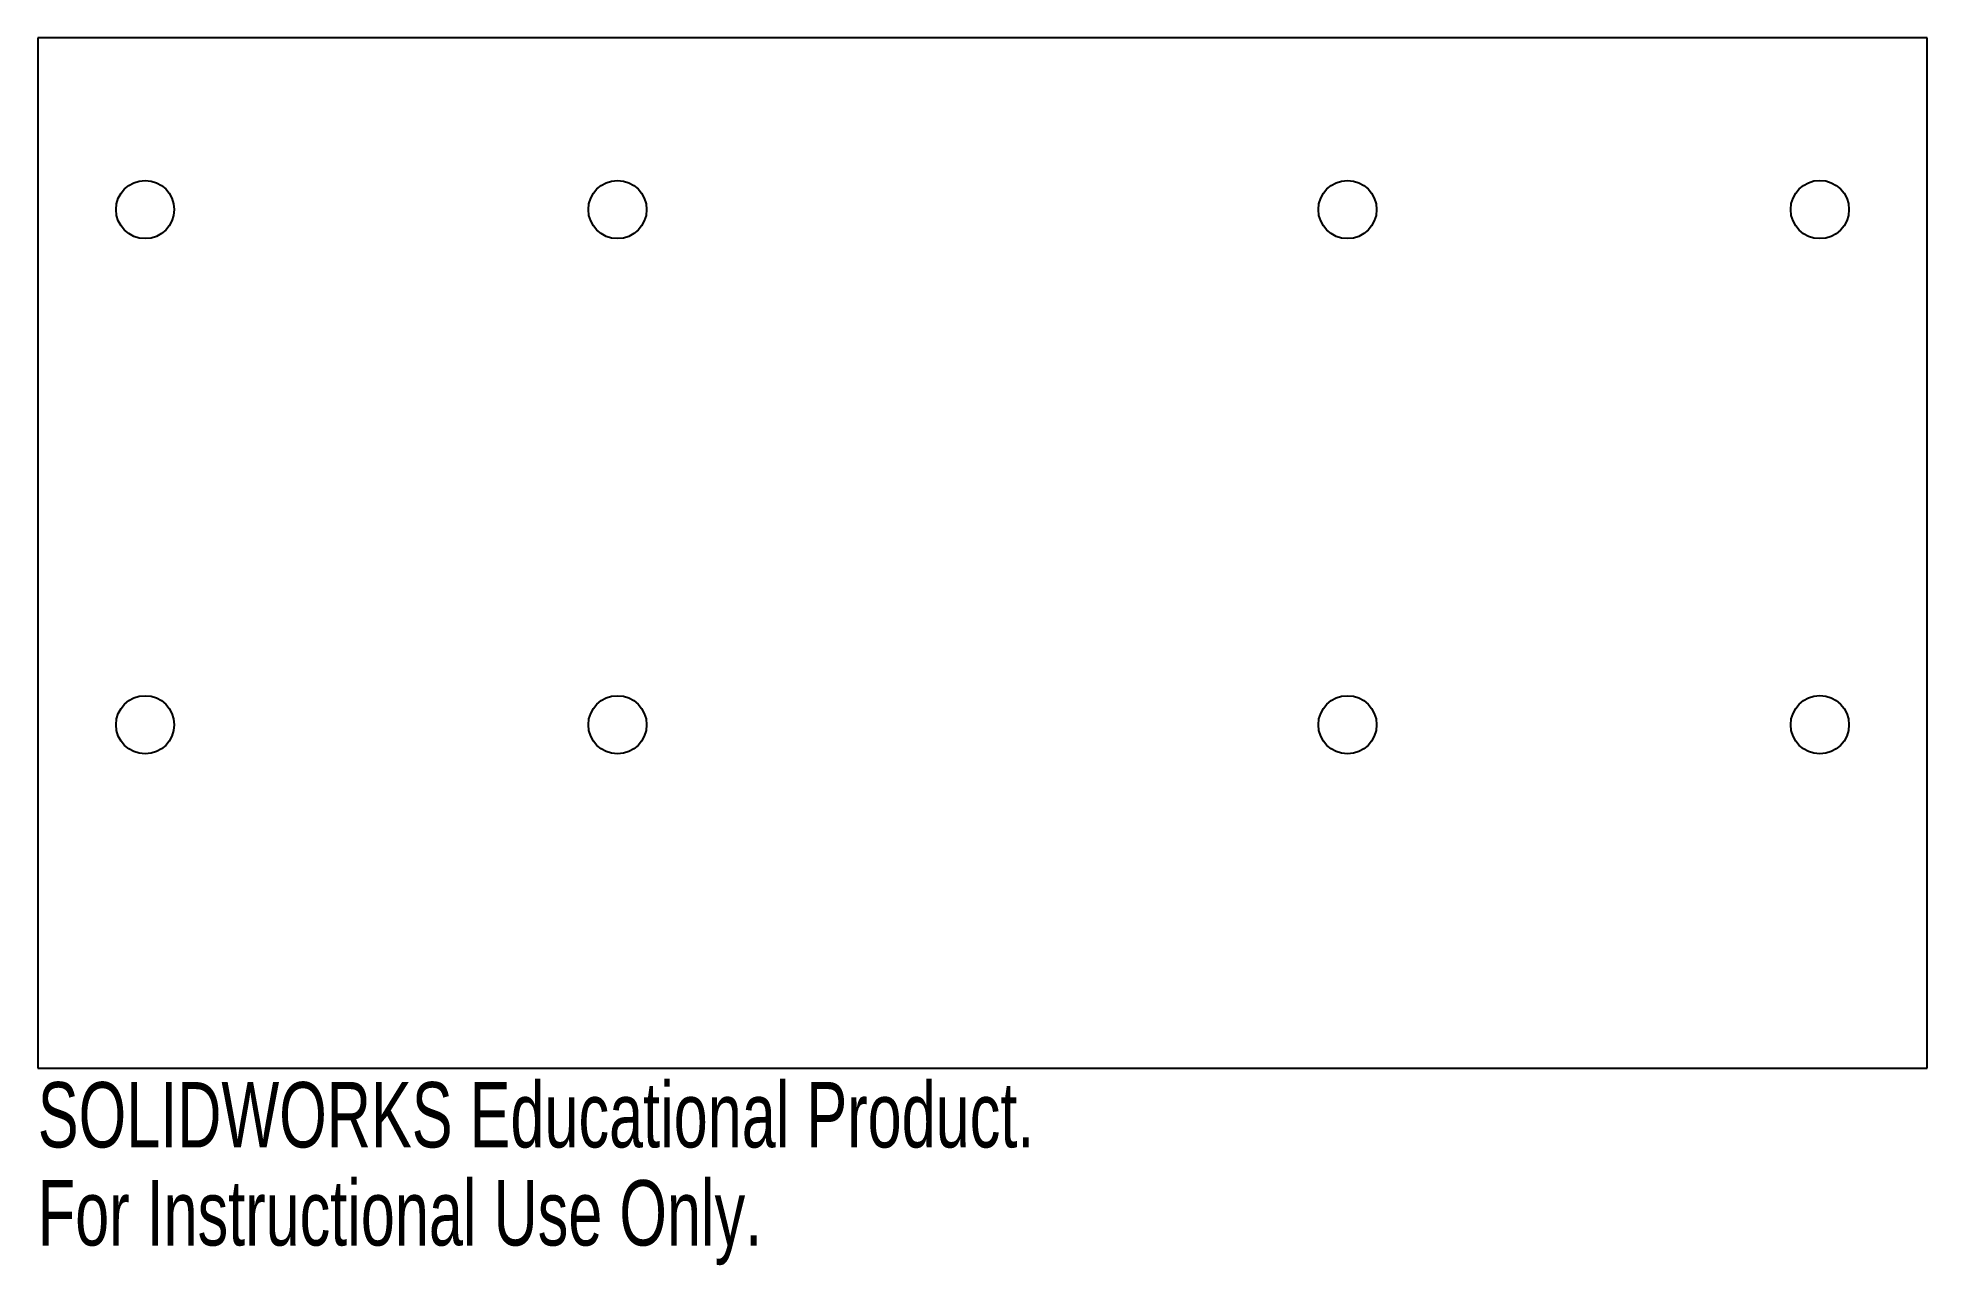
# Model space of a CAD drawing. Header units: inches. Extents: x -2.75 to 2.75, y -2.07 to 1.5.
import ezdxf

# ---------------------------------------------------------------- set-up
doc = ezdxf.new("R2010")
doc.units = ezdxf.units.IN
doc.header["$MEASUREMENT"] = 0
doc.styles.add('SLDTEXTSTYLE0', font='TXT', dxfattribs={"width": 0.7})

msp = doc.modelspace()

# ---------------------------------------------------------------- linework, layer by layer
at = {"color": 7, "linetype": 'Continuous', "lineweight": 25}
for p, q in [((2.75, 1.5), (-2.75, 1.5)), ((-2.75, 1.5), (-2.75, -1.5)), ((2.75, -1.5), (2.75, 1.5)), ((-2.75, -1.5), (2.75, -1.5))]:
    msp.add_line(p, q, dxfattribs=at)
for centre, radius in [((-2.4375, 1), 0.0847), ((-1.0625, 1), 0.0847), ((1.0625, 1), 0.0847), ((2.4375, 1), 0.0848), ((-2.4375, -0.5), 0.0847), ((-1.0625, -0.5), 0.0847), ((1.0625, -0.5), 0.0847), ((2.4375, -0.5), 0.0848)]:
    msp.add_circle(centre, radius, dxfattribs=at)

# ---------------------------------------------------------------- texts
at = {"color": 7, "linetype": 'Continuous', "char_height": 0.1903, "attachment_point": 1, "style": 'SLDTEXTSTYLE0'}
for s, insert in [('SOLIDWORKS Educational Product.', (-2.75, -1.5401)), ('For Instructional Use Only.', (-2.75, -1.8256))]:
    msp.add_mtext(s, dxfattribs=dict(at, insert=insert))

doc.saveas('drawing.dxf')
